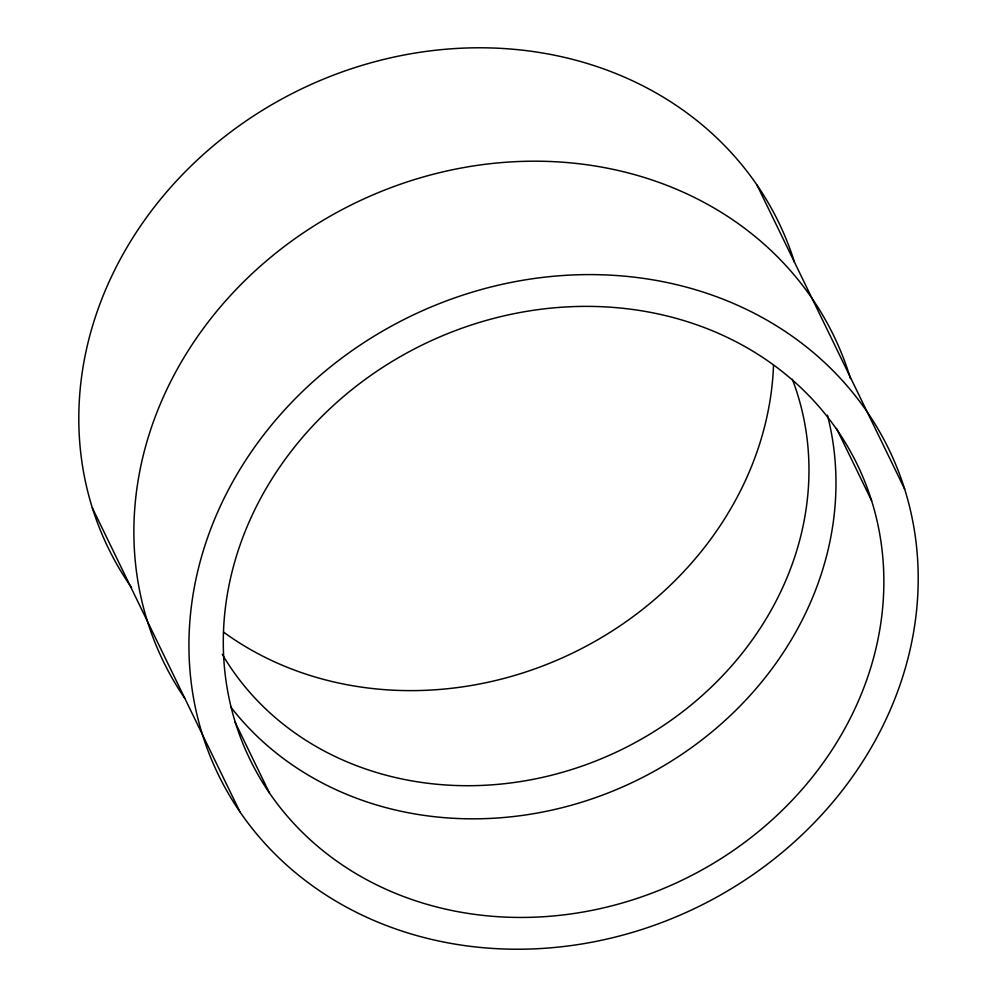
<?xml version="1.0" encoding="UTF-8"?>
<svg xmlns="http://www.w3.org/2000/svg" width="997" height="997" viewBox="0 0 997 997"><rect width="100%" height="100%" fill="white"/><g stroke="black" fill="none" stroke-linecap="round" stroke-linejoin="round"><path stroke-width="1.5" d="M757.059 185.143L904.653 489.091A372.654 328.424 -25.9 0 1 463.306 945.393A372.654 328.424 -25.9 0 1 292.744 401.255A372.654 328.424 -25.9 0 1 904.653 489.091M836.508 428.436L871.59 500.656A337.559 297.492 -25.9 0 1 471.805 913.975A337.559 297.492 -25.9 0 1 317.32 421.095A337.559 297.492 -25.9 0 1 871.59 500.656M235.08 722.189L269.477 793.026M92.347 507.909L239.941 811.857M131.529 587.545A372.654 328.424 -25.9 0 1 298.427 90.415A372.654 328.424 -25.9 0 1 794.509 262.261M184.869 698.448A372.654 328.424 -25.9 0 1 356.602 202.316A372.654 328.424 -25.9 0 1 850.478 378.586M792.328 379.271A317.308 279.634 -25.9 0 1 619.847 750.442A317.308 279.634 -25.9 0 1 222.294 654.331M773.535 364.977A337.559 297.492 -25.9 0 1 573.375 652.699A337.559 297.492 -25.9 0 1 223.49 632.061M827.46 415.213A337.559 297.492 -25.9 0 1 636.41 780.526A337.559 297.492 -25.9 0 1 230.556 706.723"/></g></svg>
